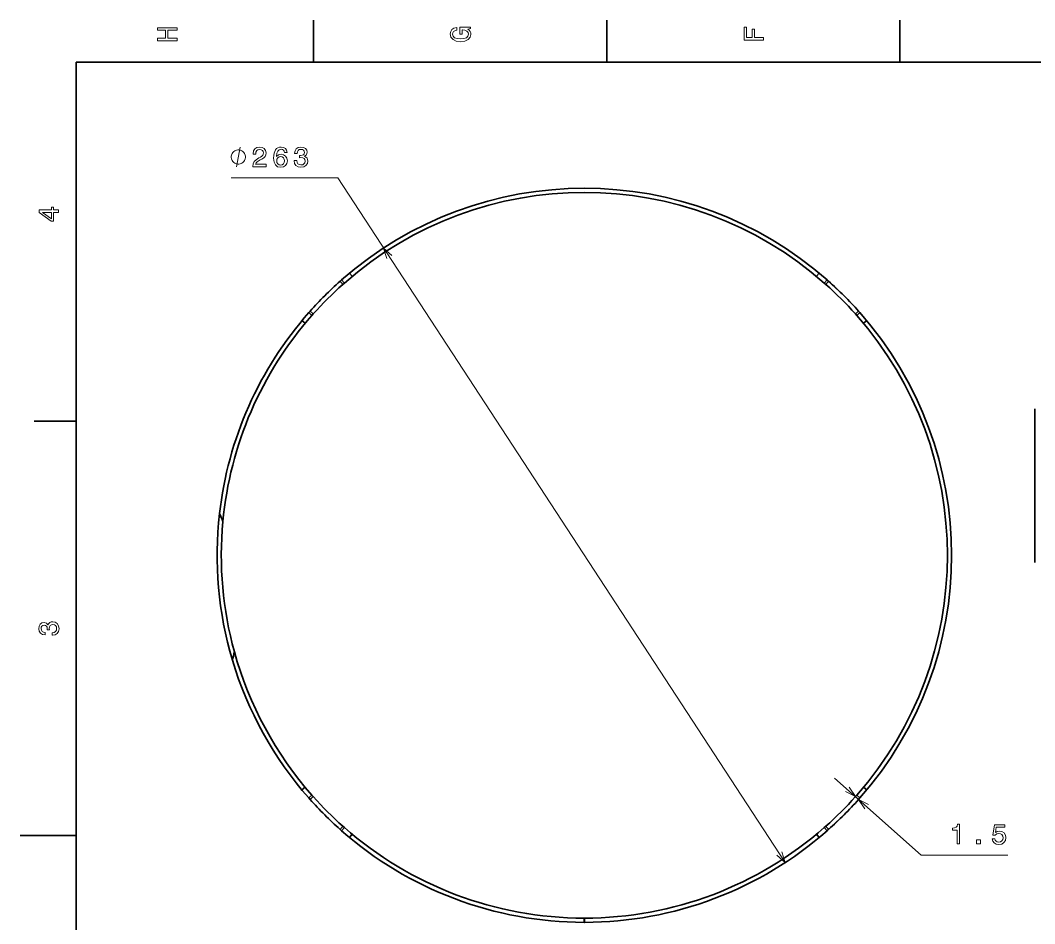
# Model space of a CAD drawing. Extents: x 0 to 420, y 0 to 297.
# Drawn here: x 0 to 181.6, y 132.7 to 294.5 of the extents above; entities that cross this region are included whole.
import ezdxf

# ---------------------------------------------------------------- set-up
doc = ezdxf.new("R2010")
doc.units = 0

msp = doc.modelspace()

# ---------------------------------------------------------------- linework, layer by layer
at = {"color": 7, "lineweight": 35, "ltscale": 0.1875}
for p, q in [((52.5, 287), (52.5, 294.5)), ((105, 287), (105, 294.5)), ((157.5, 287), (157.5, 294.5)), ((10, 222.699997), (2.5, 222.699997))]:
    msp.add_line(p, q, dxfattribs=at)
at = {"color": 7, "lineweight": 35}
for p, q in [((410, 287), (10, 287)), ((10, 287), (10, 10)), ((181.62793, 224.898758), (181.62793, 197.398758))]:
    msp.add_line(p, q, dxfattribs=at)
at = {"color": 7, "lineweight": 13, "ltscale": 0.476868}
msp.add_line((56.829098, 266.266449), (37.754364, 266.266449), dxfattribs=at)
at = {"color": 7, "lineweight": 13}
for p, q in [((56.829098, 266.266449), (136.951172, 143.617752)), ((145.795364, 158.755096), (161.289886, 144.953552))]:
    msp.add_line(p, q, dxfattribs=at)
at = {"color": 7, "lineweight": 35, "ltscale": 0.01875}
for p, q in [((58.956249, 249.220688), (59.435745, 248.643982)), ((143.027634, 249.220688), (142.548141, 248.643982)), ((50.434422, 240.698853), (51.011124, 240.21936)), ((151.549469, 240.698853), (150.972763, 240.21936)), ((50.434422, 156.627472), (51.011124, 157.106964)), ((151.549469, 156.627472), (150.972763, 157.106964)), ((58.956249, 148.105637), (59.435745, 148.682343)), ((143.027634, 148.105637), (142.548141, 148.682343)), ((100.935219, 133.663177), (100.934563, 132.913177)), ((101.048668, 133.663177), (101.049324, 132.913177))]:
    msp.add_line(p, q, dxfattribs=at)
at = {"color": 7, "lineweight": 35, "ltscale": 0.008957}
for p, q in [((57.527546, 247.997818), (57.259357, 247.760239)), ((144.724533, 247.760239), (144.456345, 247.997818)), ((51.894863, 242.395752), (51.657284, 242.127563)), ((150.326599, 242.127563), (150.08902, 242.395752)), ((51.657284, 155.198761), (51.894863, 154.930573)), ((150.08902, 154.930573), (150.326599, 155.198761)), ((57.259357, 149.566086), (57.527546, 149.328506)), ((144.456345, 149.328506), (144.724533, 149.566086))]:
    msp.add_line(p, q, dxfattribs=at)
at = {"color": 7, "lineweight": 13, "ltscale": 0.01875}
for p, q in [((57.259357, 247.760239), (57.758205, 247.200195)), ((57.527546, 247.997818), (58.023338, 247.435074)), ((144.456345, 247.997818), (143.960541, 247.435074)), ((144.724533, 247.760239), (144.225677, 247.200195)), ((51.657284, 242.127563), (52.220036, 241.631775)), ((51.894863, 242.395752), (52.454906, 241.896896)), ((150.08902, 242.395752), (149.528976, 241.896896)), ((150.326599, 242.127563), (149.763855, 241.631775)), ((51.657284, 155.198761), (52.220036, 155.69455)), ((51.894863, 154.930573), (52.454906, 155.429428)), ((150.08902, 154.930573), (149.528976, 155.429428)), ((150.326599, 155.198761), (149.763855, 155.69455)), ((57.259357, 149.566086), (57.758205, 150.126129)), ((57.527546, 149.328506), (58.023338, 149.891251)), ((144.456345, 149.328506), (143.960541, 149.891251)), ((144.724533, 149.566086), (144.225677, 150.126129))]:
    msp.add_line(p, q, dxfattribs=at)
at = {"color": 7, "lineweight": 35, "ltscale": 0.008855}
for p, q in [((58.023338, 247.435074), (57.758205, 247.200195)), ((144.225677, 247.200195), (143.960541, 247.435074)), ((52.454906, 241.896896), (52.220036, 241.631775)), ((149.763855, 241.631775), (149.528976, 241.896896)), ((52.220036, 155.69455), (52.454906, 155.429428)), ((149.528976, 155.429428), (149.763855, 155.69455)), ((57.758205, 150.126129), (58.023338, 149.891251)), ((143.960541, 149.891251), (144.225677, 150.126129))]:
    msp.add_line(p, q, dxfattribs=at)
at = {"color": 7, "lineweight": 35, "ltscale": 0.25}
msp.add_line((10, 148.5), (0, 148.5), dxfattribs=at)
at = {"color": 7, "lineweight": 13, "ltscale": 0.387701}
msp.add_line((161.289886, 144.953552), (176.797943, 144.953552), dxfattribs=at)
at = {"color": 7, "lineweight": 13}
for points in [[(28.083214, 290.829987), (28.083214, 291.299011), (26.439121, 291.299011), (26.439121, 292.701019), (28.083214, 292.701019), (28.083214, 293.164978), (24.583214, 293.164978), (24.583214, 292.701019), (26.010447, 292.701019), (26.010447, 291.299011), (24.583214, 291.299011), (24.583214, 290.829987)], [(80.114197, 292.922913), (80.583214, 293.008667), (80.583214, 293.260803), (78.692001, 293.260803), (78.692001, 291.984863), (79.120674, 291.984863), (79.120674, 292.771606), (79.15094, 292.771606), (79.614914, 292.71109), (79.957855, 292.549713), (80.174713, 292.302612), (80.245316, 291.994965), (80.154541, 291.652039), (79.882202, 291.384735), (79.433357, 291.213257), (78.818085, 291.15274), (78.207855, 291.208221), (77.759003, 291.3797), (77.486671, 291.652039), (77.390854, 292.020172), (77.441284, 292.272339), (77.582497, 292.479126), (77.819527, 292.630402), (78.137245, 292.716156), (78.137245, 293.215424), (77.653099, 293.08429), (77.289986, 292.837189), (77.068085, 292.489197), (76.987396, 292.050446), (77.113472, 291.475525), (77.481628, 291.041779), (78.0616, 290.764404), (78.833214, 290.668579), (79.609871, 290.764404), (80.189842, 291.041779), (80.557999, 291.450287), (80.679039, 291.964691), (80.638687, 292.252167), (80.537827, 292.509369), (80.361313, 292.731262)], [(133.083206, 290.966156), (133.083206, 291.43515), (131.474411, 291.43515), (131.474411, 292.907776), (131.055832, 292.907776), (131.055832, 291.43515), (130.006836, 291.43515), (130.006836, 293.245697), (129.583206, 293.245697), (129.583206, 290.966156)], [(40.32103, 270.016449), (40.32103, 270.133118), (40.262695, 270.366455), (40.204365, 270.541443), (40.14603, 270.658142), (40.029362, 270.83313), (39.854362, 271.008118), (39.679363, 271.124786), (39.562698, 271.183105), (39.387695, 271.241455), (39.154366, 271.299805), (39.037697, 271.299805), (38.921032, 271.299805), (38.687698, 271.241455), (38.512695, 271.183105), (38.39603, 271.124786), (38.221031, 271.008118), (38.046032, 270.83313), (37.929363, 270.658142), (37.871029, 270.541443), (37.812698, 270.366455), (37.754364, 270.133118), (37.754364, 270.016449), (37.754364, 269.89978), (37.812698, 269.666443), (37.871029, 269.491455), (37.929363, 269.374786), (38.046032, 269.199799), (38.221031, 269.02478), (38.39603, 268.908142), (38.512695, 268.849792), (38.687698, 268.791443), (38.921032, 268.733124), (39.037697, 268.733124), (39.154362, 268.733124), (39.387695, 268.791443), (39.562698, 268.849792), (39.679363, 268.908142), (39.854362, 269.02478), (40.029362, 269.199799), (40.14603, 269.374786), (40.204365, 269.491455), (40.262695, 269.666443), (40.32103, 269.89978)], [(41.60849, 268.266449), (44.014111, 268.266449), (44.014111, 268.700165), (42.112812, 268.700165), (42.218719, 268.937195), (42.400276, 269.133881), (42.960075, 269.491943), (43.257626, 269.64325), (43.590477, 269.860107), (43.827511, 270.112274), (43.963676, 270.409821), (44.014111, 270.747742), (43.928375, 271.171356), (43.691341, 271.504211), (43.328232, 271.716034), (42.859211, 271.791687), (42.375061, 271.705933), (42.006905, 271.468903), (41.769875, 271.090668), (41.689182, 270.59137), (41.689182, 270.520782), (42.148117, 270.520782), (42.148117, 270.561127), (42.193504, 270.904053), (42.32967, 271.156219), (42.546532, 271.317627), (42.833996, 271.373077), (43.126503, 271.322662), (43.343361, 271.196564), (43.48457, 270.999878), (43.535004, 270.752777), (43.499699, 270.520782), (43.403877, 270.324097), (43.242496, 270.152618), (43.020592, 270.001343), (42.723042, 269.839935), (42.228806, 269.527252), (41.880825, 269.194397), (41.674053, 268.790955), (41.60849, 268.281586)], [(47.785435, 270.823364), (47.689613, 271.231873), (47.467712, 271.534485), (47.124771, 271.726105), (46.680969, 271.791687), (46.383419, 271.756378), (46.126213, 271.660553), (45.899269, 271.504211), (45.707626, 271.282318), (45.556328, 271.004944), (45.445377, 270.667023), (45.374771, 270.268616), (45.354599, 269.819763), (45.435291, 269.103638), (45.682407, 268.584167), (46.080826, 268.271484), (46.625492, 268.165588), (47.114685, 268.256378), (47.487885, 268.493408), (47.729958, 268.866608), (47.815693, 269.340668), (47.729958, 269.819763), (47.497971, 270.187927), (47.1399, 270.419922), (46.696098, 270.50061), (46.216991, 270.39975), (45.858921, 270.112274), (45.93457, 270.667023), (46.095955, 271.06543), (46.343071, 271.30249), (46.686012, 271.383179), (46.938171, 271.342834), (47.129814, 271.236908), (47.255898, 271.060394), (47.321457, 270.823364)], [(49.040192, 269.365875), (49.040192, 269.330566), (49.12088, 268.846436), (49.357914, 268.483307), (49.731113, 268.251343), (50.225349, 268.165588), (50.749844, 268.251343), (51.143215, 268.473236), (51.395378, 268.826263), (51.486156, 269.280151), (51.445808, 269.577698), (51.334858, 269.819763), (51.153301, 270.006378), (50.911228, 270.142548), (51.239037, 270.414856), (51.35503, 270.848572), (51.279385, 271.241943), (51.062523, 271.53952), (50.709499, 271.726105), (50.225349, 271.791687), (49.771458, 271.710999), (49.423473, 271.489075), (49.196529, 271.136047), (49.12088, 270.667023), (49.12088, 270.631714), (49.569729, 270.631714), (49.610073, 270.954498), (49.741199, 271.186493), (49.953014, 271.327698), (50.250565, 271.378113), (50.512814, 271.337769), (50.704456, 271.231873), (50.82045, 271.060394), (50.865837, 270.82843), (50.82045, 270.581299), (50.699413, 270.414856), (50.487595, 270.314026), (50.20013, 270.283752), (50.003445, 270.288788), (50.003445, 269.890381), (50.250565, 269.900452), (50.568287, 269.855072), (50.805321, 269.734039), (50.946529, 269.537354), (50.996964, 269.280151), (50.941486, 268.98764), (50.795235, 268.770782), (50.563244, 268.634613), (50.255608, 268.589233), (49.937885, 268.639648), (49.705894, 268.790955), (49.559643, 269.03302), (49.504166, 269.365875)], [(47.3265, 269.335632), (47.271027, 269.017883), (47.129814, 268.775818), (46.90287, 268.614441), (46.620449, 268.564026), (46.322899, 268.614441), (46.095955, 268.770782), (45.949699, 269.012848), (45.904312, 269.330566), (45.954742, 269.64325), (46.095955, 269.88028), (46.327942, 270.031586), (46.640621, 270.087067), (46.912956, 270.031586), (47.129814, 269.885315), (47.271027, 269.648315)], [(6.833213, 260.077362), (6.833213, 260.53125), (5.965778, 260.53125), (5.965778, 261.030548), (5.56232, 261.030548), (5.56232, 260.53125), (3.408862, 260.53125), (3.408862, 260.072327), (5.521974, 258.539185), (5.965778, 258.539185), (5.965778, 260.077362)], [(5.56232, 258.96283), (3.993876, 260.077362), (5.56232, 260.077362)], [(5.73379, 184.329117), (5.769093, 184.329117), (6.253242, 184.409805), (6.616354, 184.646835), (6.848343, 185.020035), (6.934078, 185.514282), (6.848343, 186.038773), (6.626441, 186.432144), (6.273415, 186.684311), (5.819525, 186.775085), (5.521974, 186.734741), (5.279899, 186.623795), (5.0933, 186.44223), (4.957133, 186.20015), (4.684798, 186.527969), (4.251081, 186.643967), (3.857709, 186.568314), (3.560158, 186.351456), (3.373559, 185.998428), (3.307997, 185.514282), (3.388689, 185.060394), (3.610591, 184.712402), (3.963617, 184.485458), (4.432637, 184.409805), (4.46794, 184.409805), (4.46794, 184.858658), (4.145173, 184.899002), (3.913184, 185.030121), (3.771974, 185.241943), (3.721542, 185.53949), (3.761888, 185.801743), (3.867795, 185.993378), (4.039265, 186.109375), (4.271254, 186.15477), (4.518372, 186.109375), (4.684798, 185.988342), (4.785663, 185.77652), (4.815922, 185.489059), (4.810879, 185.292374), (5.209294, 185.292374), (5.199208, 185.53949), (5.244596, 185.857224), (5.365634, 186.094254), (5.56232, 186.235458), (5.819525, 186.285889), (6.112032, 186.230423), (6.328891, 186.084167), (6.465058, 185.852173), (6.510447, 185.54454), (6.460014, 185.226807), (6.308718, 184.994827), (6.066643, 184.848572), (5.73379, 184.793091)], [(167.717102, 146.953552), (168.176056, 146.953552), (168.176056, 150.478775), (167.833099, 150.478775), (167.742325, 150.171143), (167.560776, 149.964371), (167.283386, 149.843323), (166.900116, 149.802979), (166.900116, 149.444916), (167.717102, 149.444916)], [(174.029205, 147.866379), (174.140167, 147.452835), (174.387283, 147.130066), (174.750397, 146.928345), (175.214371, 146.852692), (175.72374, 146.943481), (176.122162, 147.190582), (176.374313, 147.583954), (176.470139, 148.088287), (176.384399, 148.557312), (176.142334, 148.925461), (175.764084, 149.162491), (175.274902, 149.24823), (174.896652, 149.187714), (174.604141, 149.021286), (174.745361, 149.964371), (176.278503, 149.964371), (176.278503, 150.377914), (174.407455, 150.377914), (174.130081, 148.522003), (174.533539, 148.522003), (174.82605, 148.759033), (175.199249, 148.844772), (175.522003, 148.789291), (175.769135, 148.627914), (175.925476, 148.380798), (175.980942, 148.063065), (175.925476, 147.745346), (175.764084, 147.49823), (175.516968, 147.341888), (175.199249, 147.286407), (174.931946, 147.321716), (174.725189, 147.437714), (174.573883, 147.619263), (174.49823, 147.866379)], [(171.195923, 146.953552), (171.891907, 146.953552), (171.891907, 147.705002), (171.195923, 147.705002)]]:
    msp.add_lwpolyline(points, close=True, dxfattribs=at)
for points in [[(38.687698, 268.266449), (39.387695, 271.766449)], [(66.522629, 252.374344), (65.032722, 253.708572), (65.655907, 251.808136)], [(147.742126, 156.327835), (149.528976, 155.429428), (148.430725, 157.100891)], [(151.875885, 154.032166), (150.08902, 154.930573), (151.187286, 153.259094)], [(135.461258, 144.951981), (136.951172, 143.617752), (136.327972, 145.518188)]]:
    msp.add_lwpolyline(points, dxfattribs=at)
at = {"color": 7, "lineweight": 35}
for centre, radius, start, end in [((100.991943, 198.663162), 65.75, 48.619578, 131.380424), ((100.991943, 198.663162), 65, 48.619578, 131.380424), ((100.991943, 198.663162), 65.75, 131.692645, 138.307356), ((100.991943, 198.663162), 65, 131.692645, 138.307356), ((100.991943, 198.663162), 65, 41.692639, 48.30736), ((100.991943, 198.663162), 65.75, 41.692639, 48.30736), ((100.991943, 198.663162), 65.75, 138.619577, 173.481587), ((100.991943, 198.663162), 65, 138.619577, 174.668373), ((100.991943, 198.663162), 65, 318.619579, 41.380421), ((100.991943, 198.663162), 65.75, 318.619579, 41.380421), ((100.991943, 198.663162), 65.75, 173.481587, 196.606316), ((-1.058487, 189.656021), 40.25, 21.952469, 24.15607), ((100.991943, 198.663162), 65, 174.668373, 195.41953), ((-1.058487, 189.656021), 40.25, 345.931826, 348.13543), ((100.991943, 198.663162), 65.75, 196.606316, 221.380423), ((100.991943, 198.663162), 65, 195.41953, 221.380423), ((100.991943, 198.663162), 65.75, 221.692644, 228.307355), ((100.991943, 198.663162), 65, 221.692644, 228.307355), ((100.991943, 198.663162), 65, 311.69264, 318.307361), ((100.991943, 198.663162), 65.75, 311.69264, 318.307361), ((100.991943, 198.663162), 65.75, 228.619576, 269.950001), ((100.991943, 198.663162), 65, 228.619576, 269.950001), ((100.991943, 198.663162), 65, 270.050001, 311.380422), ((100.991943, 198.663162), 65.75, 270.050001, 311.380422)]:
    msp.add_arc(centre, radius, start, end, dxfattribs=at)
at = {"color": 7, "lineweight": 13}
msp.add_arc((100.991943, 198.663162), 65.75, 301.412338, 88.25717, dxfattribs=at)

doc.saveas('drawing.dxf')
